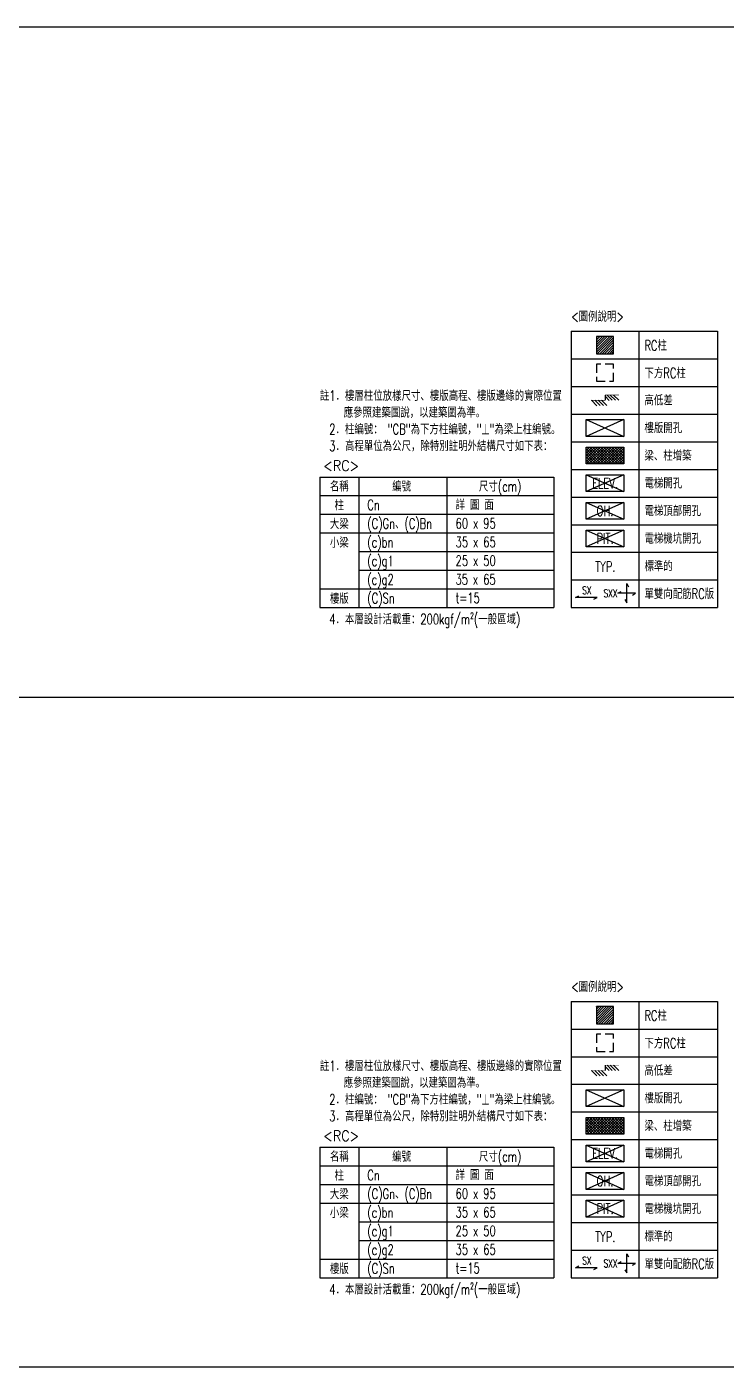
# Model space of a CAD drawing. Header units: millimetres. Extents: x -3377 to 119122, y -22007 to 15479.
# Drawn here: x 55693 to 59742, y 0 to 7760 of the extents above; entities that cross this region are included whole.
import ezdxf
from ezdxf.enums import TextEntityAlignment as Align

# ---------------------------------------------------------------- set-up
doc = ezdxf.new("R2010")
doc.units = ezdxf.units.MM
doc.header["$LTSCALE"] = 150
doc.header["$MEASUREMENT"] = 0
doc.linetypes.add('HIDDEN', pattern=[0.375, 0.25, -0.125])
doc.layers.get('0').update_dxf_attribs({"plot": 0})
for name, color, linetype in [('NOTE2', 2, 'Continuous'), ('S-COL', 7, 'Continuous'), ('S-COLB', 4, 'HIDDEN'), ('S-HATCHCOL', 13, 'Continuous'), ('S-OPEN', 13, 'Continuous'), ('S-SLAB', 5, 'Continuous'), ('S-TAB', 4, 'Continuous'), ('S-TEXT', 2, 'Continuous'), ('S-THIN', 201, 'Continuous'), ('SLAB', 7, 'Continuous')]:
    doc.layers.add(name, color=color, linetype=linetype)
doc.styles.add('4C', font='romans.shx', dxfattribs={"width": 0.9, "height": 52.5, "bigfont": '1lsp.shx'})
doc.styles.add('CS4', font='romans.shx', dxfattribs={"width": 0.7, "height": 45, "bigfont": 'lsp.shx'})

# ---------------------------------------------------------------- blocks, each defined once
blk = doc.blocks.new('圖例說明')
at = {"layer": 'S-HATCHCOL'}
h = blk.add_hatch(dxfattribs=at)
h.set_pattern_fill('ANSI31', color=256, scale=60, style=0)
h.set_pattern_definition([(45, (1.3676, 481.526), (-5.3033, 5.3033), [])])
h.paths.add_polyline_path([(109.2, 1102.5), (184.2, 1102.5), (184.2, 1177.5), (109.2, 1177.5)])
h = blk.add_hatch(dxfattribs=at)
h.set_pattern_fill('ANSI37', color=256, scale=67.5)
h.set_pattern_definition([(45, (-92186.061, -6241.679), (-5.9662135, 5.9662135), []), (135, (-92186.061, -6241.679), (-5.9662135, -5.9662135), [])])
h.paths.add_polyline_path([(64.3, 696.5), (229, 696.5), (229, 623.5), (64.3, 623.5)])
at = {"layer": 'S-COL'}
blk.add_lwpolyline([(109.2, 1102.5), (184.2, 1102.5), (184.2, 1177.5), (109.2, 1177.5)], close=True, dxfattribs=at)
at = {"layer": 'S-COLB'}
blk.add_lwpolyline([(109.2, 982.5), (184.2, 982.5), (184.2, 1057.5), (109.2, 1057.5)], close=True, dxfattribs=at)
at = {"layer": 'S-OPEN'}
for p, q in [((64.3, 816.5), (229, 743.5)), ((229, 816.5), (64.3, 743.5)), ((64.3, 576.5), (229, 503.5)), ((229, 576.5), (64.3, 503.5)), ((64.3, 456.5), (229, 383.5)), ((229, 456.5), (64.3, 383.5)), ((64.3, 336.5), (229, 263.5)), ((229, 336.5), (64.3, 263.5))]:
    blk.add_line(p, q, dxfattribs=at)
at = {"layer": 'S-SLAB'}
for points in [[(64.3, 816.5), (229, 816.5), (229, 743.5), (64.3, 743.5)], [(64.3, 696.5), (229, 696.5), (229, 623.5), (64.3, 623.5)], [(64.3, 576.5), (229, 576.5), (229, 503.5), (64.3, 503.5)], [(64.3, 456.5), (229, 456.5), (229, 383.5), (64.3, 383.5)], [(64.3, 336.5), (229, 336.5), (229, 263.5), (64.3, 263.5)]]:
    blk.add_lwpolyline(points, close=True, dxfattribs=at)
at = {"layer": 'S-TAB'}
for p, q in [((0, 1200), (635.3, 1200)), ((0, 1200), (0, 0)), ((293.3, 1200), (293.3, 0)), ((635.3, 1200), (635.3, 0)), ((0, 1080), (635.3, 1080)), ((0, 960), (635.3, 960)), ((0, 840), (635.3, 840)), ((0, 720), (635.3, 720)), ((0, 600), (635.3, 600)), ((0, 480), (635.3, 480)), ((0, 360), (635.3, 360)), ((0, 240), (635.3, 240)), ((0, 120), (635.3, 120)), ((0, 0), (635.3, 0))]:
    blk.add_line(p, q, dxfattribs=at)
at = {"layer": 'S-THIN'}
for p, q in [((87.8, 900), (111.1, 876.7)), ((102.2, 900), (125.2, 877)), ((116.5, 900), (139.6, 877)), ((130.9, 900), (153.9, 877)), ((146.7, 923), (146.7, 900)), ((146.7, 917.4), (164.3, 899.7)), ((155.4, 923), (178.4, 900)), ((169.7, 923), (192.8, 900)), ((184.1, 923), (207.1, 900))]:
    blk.add_line(p, q, dxfattribs=at)
at = {"layer": 'S-THIN', "const_width": 2.54}
for points in [[(85.5, 900), (146.7, 900)], [(207.8, 923), (146.7, 923)]]:
    blk.add_lwpolyline(points, dxfattribs=at)
at = {"layer": 'SLAB', "color": 1}
for p, q in [((279.1, 62.4), (202.7, 62.4)), ((240.9, 20.9), (240.9, 104)), ((112, 43.7), (18.8, 43.7))]:
    blk.add_line(p, q, dxfattribs=at)
for points in [[(202.7, 62.4), (216.2, 70.2)], [(240.9, 104), (248.7, 90.5)], [(265.6, 54.6), (279.1, 62.4)], [(18.8, 43.7), (32.3, 51.5)], [(98.5, 35.9), (112, 43.7)], [(233.1, 34.4), (240.9, 20.9)]]:
    blk.add_lwpolyline(points, dxfattribs=at)
at = {"layer": 'S-TEXT', "style": 'CS4', "width": 0.7}
for s, p in [('<圖例說明>', (0, 1263.9)), ('RC柱', (317.9, 1138.5)), ('下方RC柱', (317.9, 1018.5)), ('高低差', (317.9, 900)), ('樓版開孔', (317.9, 780)), ('梁、柱增築', (317.9, 660)), ('電梯開孔', (317.9, 540)), ('電梯頂部開孔', (317.9, 420)), ('電梯機坑開孔', (317.9, 300)), ('TYP.', (104.1, 178.1)), ('標準的', (317.9, 180)), ('單雙向配筋RC版', (317.9, 60))]:
    blk.add_text(s, height=45, dxfattribs=at).set_placement(p, align=Align.MIDDLE_LEFT)
for s, p in [('ELEV.', (146.7, 540)), ('OH.', (146.7, 420)), ('PIT.', (146.7, 300))]:
    blk.add_text(s, height=45, dxfattribs=at).set_placement(p, align=Align.MIDDLE)
at = {"layer": 'SLAB', "color": 2, "style": 'CS4', "width": 0.7}
for s, p in [('SX', (68.1, 74.5)), ('SXX', (171, 62.1))]:
    blk.add_text(s, height=33.75, dxfattribs=at).set_placement(p, align=Align.MIDDLE_CENTER)
blk = doc.blocks.new('DwFm')
blk.add_lwpolyline([(-12110.4, 0), (0, 0), (0, -7760.1), (-12110.4, -7760.1)], close=True)
blk.add_lwpolyline([(-12110.4, -3880.1), (0, -3880.1)])

msp = doc.modelspace()

# ---------------------------------------------------------------- linework, layer by layer
at = {"layer": 'S-TAB'}
for p, q in [((57389.5, 5153.74), (58744.9, 5153.74)), ((57389.5, 5153.74), (57389.5, 4397.74)), ((57614.5, 5153.74), (57614.5, 4397.74)), ((58125.29, 5153.74), (58125.29, 4397.74)), ((58744.9, 5153.74), (58744.9, 4397.74)), ((57389.5, 5045.74), (58744.9, 5045.74)), ((57389.5, 4937.74), (58744.9, 4937.74)), ((57389.5, 4829.74), (58744.9, 4829.74)), ((57614.5, 4721.74), (58744.9, 4721.74)), ((57614, 4613.75), (58744.4, 4613.75)), ((57389.5, 4505.74), (58744.9, 4505.74)), ((57389.5, 4397.74), (58744.9, 4397.74)), ((57389.5, 1273.68), (58744.9, 1273.68)), ((57389.5, 1273.68), (57389.5, 517.68)), ((57614.5, 1273.68), (57614.5, 517.68)), ((58125.29, 1273.68), (58125.29, 517.68)), ((58744.9, 1273.68), (58744.9, 517.68)), ((57389.5, 1165.68), (58744.9, 1165.68)), ((57389.5, 1057.68), (58744.9, 1057.68)), ((57389.5, 949.68), (58744.9, 949.68)), ((57614.5, 841.68), (58744.9, 841.68)), ((57614.5, 733.68), (58744.9, 733.68)), ((57389.5, 625.68), (58744.9, 625.68)), ((57389.5, 517.68), (58744.9, 517.68))]:
    msp.add_line(p, q, dxfattribs=at)

# ---------------------------------------------------------------- block references
msp.add_blockref('DwFm', (60552, 7760.14))
at = {"layer": 'S-TEXT', "xscale": 1.333333333333333, "yscale": 1.333333333333333, "zscale": 1.333333333333333}
for p in [(58844.9, 4397.74), (58844.9, 517.68)]:
    msp.add_blockref('圖例說明', p, dxfattribs=at)

# ---------------------------------------------------------------- texts
at = {"layer": 'NOTE2', "style": '4C', "width": 0.9}
for p in [(57513.11, 5219.45), (57513.11, 1339.38)]:
    msp.add_text('<RC>', height=60, dxfattribs=at).set_placement(p, align=Align.MIDDLE_CENTER)
at = {"layer": 'S-TEXT', "linetype": 'Continuous', "style": 'CS4', "width": 0.7}
for s, p in [('註1．樓層柱位放樣尺寸、樓版高程、樓版邊緣的實際位置', (57389.5, 5594.58)), ('\u3000\u3000 應參照建築圖說，以建築圖為準。', (57389.5, 5497.63)), ('\u30002．柱編號： "CB"為下方柱編號，"⊥"為梁上柱編號。', (57389.5, 5400.69)), ('\u30003．高程單位為公尺，除特別註明外結構尺寸如下表：', (57389.5, 5303.74)), ('\u30004．本層設計活載重：200kgf/m²(一般區域)', (57389.5, 4300.8)), ('註1．樓層柱位放樣尺寸、樓版高程、樓版邊緣的實際位置', (57389.5, 1714.51)), ('\u3000\u3000 應參照建築圖說，以建築圖為準。', (57389.5, 1617.56)), ('\u30002．柱編號： "CB"為下方柱編號，"⊥"為梁上柱編號。', (57389.5, 1520.62)), ('\u30003．高程單位為公尺，除特別註明外結構尺寸如下表：', (57389.5, 1423.68)), ('\u30004．本層設計活載重：200kgf/m²(一般區域)', (57389.5, 420.73))]:
    msp.add_text(s, height=60, dxfattribs=at).set_placement(p)
at = {"layer": 'S-TEXT', "style": 'CS4', "width": 0.7}
for s, p in [('名稱', (57502, 5099.74)), ('編號', (57863.08, 5099.74)), ('尺寸(cm)', (58433.45, 5099.74)), ('柱', (57502, 4989.88)), ('大梁', (57502, 4881.88)), ('小梁', (57502, 4773.88)), ('樓版', (57502, 4449.88)), ('名稱', (57502, 1219.68)), ('編號', (57863.08, 1219.68)), ('尺寸(cm)', (58433.45, 1219.68)), ('柱', (57502, 1109.81)), ('大梁', (57502, 1001.81)), ('小梁', (57502, 893.81)), ('樓版', (57502, 569.81))]:
    msp.add_text(s, height=60, dxfattribs=at).set_placement(p, align=Align.MIDDLE_CENTER)
for s, p in [('Cn', (57664.5, 4992.26)), ('詳 圖 面', (58175.29, 4993.41)), ('(C)Gn、(C)Bn', (57664.5, 4884.26)), ('60 x 95', (58175.29, 4885.41)), ('(c)bn', (57664.5, 4776.26)), ('35 x 65', (58175.29, 4777.41)), ('(c)g1', (57664.5, 4668.26)), ('25 x 50', (58175.29, 4669.41)), ('(c)g2', (57664, 4560.26)), ('35 x 65', (58174.78, 4561.41)), ('(C)Sn', (57664.5, 4452.26)), ('t=15', (58175.29, 4453.41)), ('Cn', (57664.5, 1112.19)), ('詳 圖 面', (58175.29, 1113.34)), ('(C)Gn、(C)Bn', (57664.5, 1004.19)), ('60 x 95', (58175.29, 1005.34)), ('(c)bn', (57664.5, 896.19)), ('35 x 65', (58175.29, 897.34)), ('(c)g1', (57664.5, 788.19)), ('25 x 50', (58175.29, 789.34)), ('(c)g2', (57664.5, 680.19)), ('35 x 65', (58175.29, 681.34)), ('(C)Sn', (57664.5, 572.19)), ('t=15', (58175.29, 573.34))]:
    msp.add_text(s, height=60, dxfattribs=at).set_placement(p, align=Align.MIDDLE_LEFT)

doc.saveas('drawing.dxf')
